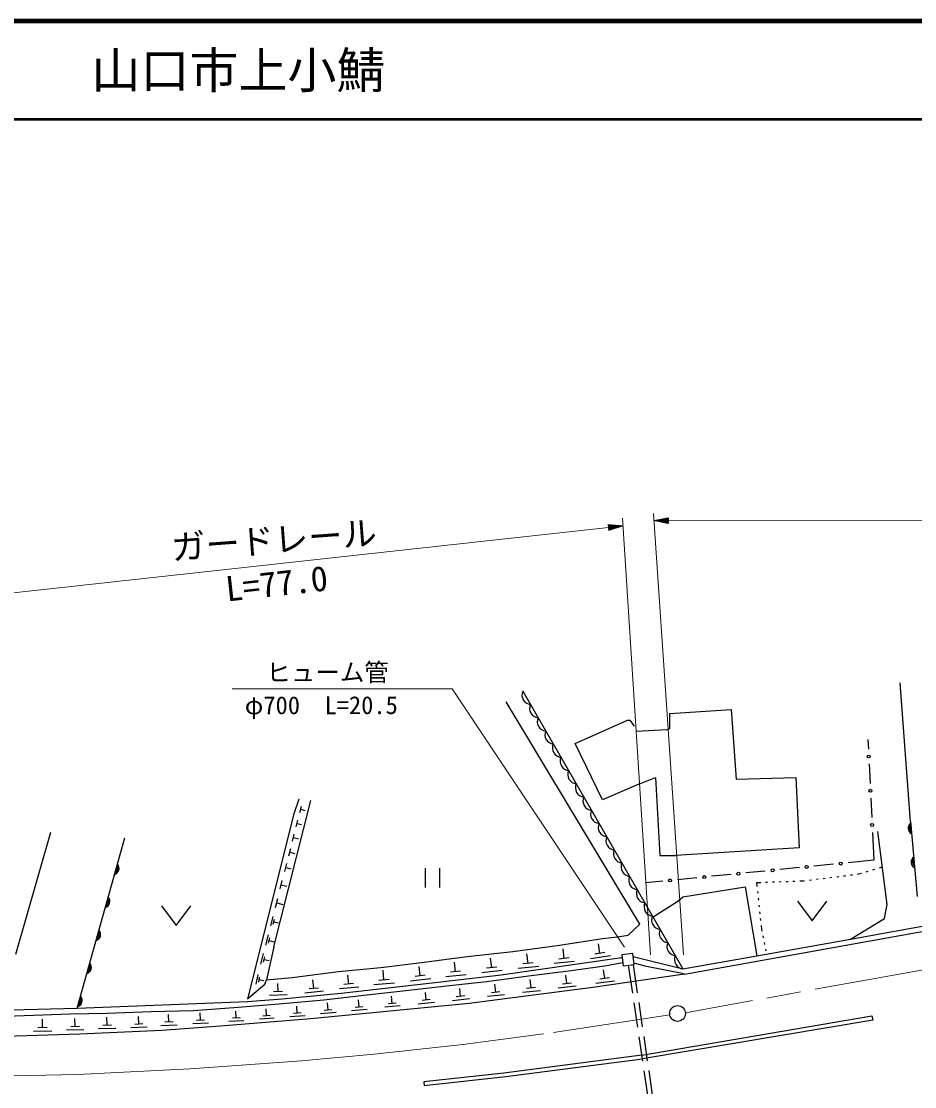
# Model space of a CAD drawing. Units: millimetres, scale not verified. Extents: x 40000 to 680000, y 20000 to 380000.
# Drawn here: x 397878 to 489042, y 271264 to 380000 of the extents above; entities that cross this region are included whole.
import ezdxf
from ezdxf.enums import TextEntityAlignment as Align

# ---------------------------------------------------------------- set-up
doc = ezdxf.new("R2010")
doc.units = ezdxf.units.MM
doc.header["$LTSCALE"] = 1000
doc.linetypes.add('CHAIN', pattern=[18.5, 12, -1.5, 3.5, -1.5])
for name, color, linetype, lineweight in [('M-BGD', 7, 'Continuous', 25), ('M-BMK', 2, 'CHAIN', 13), ('M-BMK-SRVR', 3, 'Continuous', 25), ('M-STR-HTXT', 7, 'Continuous', 13), ('M-STR-STRD', 7, 'Continuous', 25), ('M-TTL', 2, 'Continuous', 140), ('M-TTL-LINE', 7, 'Continuous', 50)]:
    doc.layers.add(name, color=color, linetype=linetype, lineweight=lineweight)
doc.layers.add('M-TTL-TXT', color=7, linetype='Continuous')
doc.styles.add('ＭＳ ゴシック', font='')
doc.styles.get('ＭＳ ゴシック').set_extended_font_data('MS Gothic')

msp = doc.modelspace()

# ---------------------------------------------------------------- linework, layer by layer
at = {"layer": 'M-BGD'}
for p, q in [((488624, 298330), (487575, 312474)), ((449054, 311627), (465394, 283281)), ((460994, 287839), (447363, 310529)), ((464042, 309344), (470307, 309767)), ((464042, 307820), (464042, 309344)), ((470307, 309767), (470815, 302655)), ((454390, 306296), (459724, 308667)), ((459724, 308667), (459978, 308667)), ((459978, 308667), (460401, 308074)), ((460571, 307566), (463788, 307735)), ((463788, 307735), (464042, 307820)), ((484270, 306712), (484319, 305713)), ((457184, 300539), (454390, 306296)), ((484392, 304215), (484491, 302217)), ((460909, 302147), (462603, 302825)), ((462603, 302825), (463026, 294866)), ((470815, 302655), (476911, 302825)), ((476911, 302825), (477250, 295628)), ((460909, 302147), (457184, 300539)), ((423656, 285553), (427419, 300476)), ((426196, 300623), (425688, 299099)), ((484564, 300719), (484663, 298722)), ((425688, 299099), (420947, 280219)), ((426300, 299244), (426471, 299901)), ((426385, 299572), (426824, 299458)), ((425927, 297789), (426104, 298464)), ((426016, 298126), (426466, 298009)), ((488624, 298330), (489293, 290668)), ((397325, 284791), (400881, 297237)), ((425554, 296329), (425738, 297032)), ((484736, 297223), (484877, 294368)), ((486225, 289871), (485293, 297321)), ((403590, 279287), (408440, 296663)), ((425646, 296680), (426114, 296558)), ((465566, 282759), (542697, 296559)), ((425166, 294816), (425368, 295586)), ((425267, 295201), (425780, 295067)), ((463026, 294866), (464635, 294866)), ((477250, 295628), (464635, 294866)), ((424761, 293235), (424970, 294032)), ((424865, 293633), (425397, 293495)), ((477272, 293618), (475282, 293422)), ((480755, 293962), (478765, 293765)), ((484877, 294368), (482248, 294109)), ((485440, 293597), (485748, 293687)), ((439097, 293581), (439097, 291581)), ((440597, 291581), (440597, 293581)), ((466823, 292587), (464833, 292391)), ((470306, 292931), (468316, 292734)), ((473789, 293274), (471799, 293078)), ((479700, 292526), (479899, 292551)), ((480395, 292612), (480594, 292637)), ((481090, 292698), (481288, 292723)), ((481785, 292784), (481891, 292797)), ((481891, 292797), (482004, 292812)), ((482500, 292875), (482698, 292900)), ((483194, 292963), (483307, 292977)), ((483307, 292977), (483615, 293067)), ((484095, 293206), (484287, 293262)), ((484767, 293402), (484960, 293458)), ((424288, 291441), (424511, 292294)), ((424399, 291867), (424968, 291719)), ((463340, 292244), (461601, 292072)), ((465397, 290633), (471747, 291649)), ((471747, 291649), (472932, 284621)), ((472942, 292100), (473327, 292115)), ((472984, 291695), (472942, 292100)), ((473826, 292134), (474026, 292141)), ((474526, 292160), (474726, 292168)), ((475225, 292186), (475425, 292194)), ((475925, 292213), (476125, 292220)), ((476624, 292239), (476824, 292247)), ((477324, 292266), (477709, 292280)), ((477709, 292280), (477815, 292293)), ((478311, 292355), (478510, 292379)), ((479006, 292441), (479204, 292465)), ((482499, 286315), (511286, 291564)), ((423824, 289568), (424062, 290479)), ((464889, 290209), (465397, 290633)), ((473056, 290999), (473035, 291198)), ((473128, 290303), (473107, 290501)), ((412169, 289727), (413669, 287727)), ((413669, 287727), (415169, 289727)), ((423943, 290024), (424551, 289865)), ((462349, 288601), (464889, 290209)), ((473200, 289606), (473179, 289805)), ((477068, 290182), (478568, 288182)), ((478568, 288182), (480068, 290182)), ((485971, 288431), (486225, 289871)), ((423326, 287665), (423582, 288644)), ((423586, 287858), (423714, 288348)), ((473272, 288910), (473251, 289109)), ((473344, 288214), (473323, 288413)), ((482499, 286315), (485971, 288431)), ((423650, 288103), (424106, 287984)), ((459809, 286738), (460994, 287839)), ((473437, 287311), (473395, 287716)), ((473470, 287151), (473437, 287311)), ((422813, 285705), (423091, 286766)), ((423095, 285915), (423234, 286445)), ((423164, 286180), (423660, 286051)), ((452781, 285722), (457184, 286399)), ((457184, 286399), (458708, 286569)), ((458708, 286569), (459809, 286738)), ((472932, 284621), (482499, 286315)), ((473611, 286466), (473571, 286661)), ((423656, 285553), (422894, 282166)), ((443383, 284537), (448040, 285045)), ((448040, 285045), (452781, 285722)), ((453259, 284350), (453155, 285317)), ((457429, 284943), (456403, 284796)), ((456916, 284870), (456778, 285828)), ((473752, 285780), (473712, 285976)), ((473886, 285130), (473853, 285290)), ((422307, 283770), (422593, 284864)), ((422597, 283986), (422740, 284533)), ((422669, 284260), (423179, 284127)), ((434578, 283436), (438727, 283944)), ((438727, 283944), (443383, 284537)), ((442183, 282996), (442078, 283971)), ((445877, 283418), (445772, 284386)), ((446855, 282674), (459131, 284452)), ((450109, 283907), (449058, 283794)), ((449584, 283851), (449478, 284831)), ((454340, 284047), (452268, 283825)), ((453778, 284406), (452741, 284295)), ((458001, 284606), (455948, 284312)), ((457438, 283605), (459216, 283944)), ((460317, 284537), (465394, 283281)), ((460486, 283859), (461502, 283605)), ((465394, 283281), (472932, 284621)), ((421859, 281733), (422045, 282721)), ((425519, 282420), (430260, 283013)), ((430260, 283013), (434578, 283436)), ((434875, 282157), (434797, 283143)), ((438573, 282577), (438468, 283547)), ((442705, 283052), (441661, 282940)), ((446959, 283115), (444884, 282892)), ((446395, 283474), (445358, 283363)), ((450679, 283543), (448578, 283318)), ((449649, 282589), (453713, 283097)), ((453713, 283097), (457438, 283605)), ((465566, 282759), (456189, 281398)), ((457407, 282306), (457289, 283207)), ((459815, 283650), (460235, 280800)), ((460311, 283712), (460735, 280832)), ((461502, 283605), (465312, 282843)), ((465312, 282843), (465566, 282759)), ((420947, 280219), (422725, 281743)), ((422103, 281943), (422196, 282437)), ((422150, 282190), (422611, 282104)), ((422725, 281743), (422894, 282166)), ((422894, 282166), (425519, 282420)), ((424078, 280963), (424050, 281804)), ((427718, 281291), (427634, 282179)), ((430514, 280811), (439489, 281827)), ((431777, 281784), (430794, 281692)), ((431285, 281738), (431198, 282655)), ((435965, 281817), (433852, 281651)), ((435404, 282198), (434347, 282115)), ((439657, 282273), (437579, 282050)), ((439093, 282633), (438054, 282521)), ((439489, 281827), (446855, 282674)), ((443272, 282690), (441184, 282466)), ((441267, 281573), (445331, 281997)), ((445331, 281997), (449649, 282589)), ((446285, 280896), (446204, 281713)), ((449890, 281337), (449801, 282194)), ((454008, 281837), (453091, 281725)), ((453550, 281781), (453445, 282636)), ((458424, 282045), (456492, 281793)), ((457890, 282369), (456924, 282242)), ((424991, 280631), (423188, 280573)), ((424529, 280977), (423627, 280948)), ((424503, 280219), (430514, 280811)), ((428704, 281000), (426802, 280821)), ((428193, 281336), (427242, 281246)), ((428736, 280134), (433139, 280642)), ((432305, 281437), (430340, 281253)), ((433139, 280642), (437118, 281065)), ((437118, 281065), (441267, 281573)), ((439185, 280114), (439108, 280886)), ((442704, 280480), (442623, 281296)), ((456189, 281398), (443582, 279766)), ((447195, 280634), (445446, 280460)), ((446723, 280940), (445848, 280853)), ((450847, 281064), (449010, 280875)), ((450350, 281384), (449431, 281289)), ((454511, 281526), (452678, 281303)), ((403590, 279287), (420947, 279965)), ((420015, 279372), (424164, 279711)), ((420947, 279965), (424503, 280219)), ((424164, 279711), (428736, 280134)), ((426031, 278761), (425979, 279484)), ((443582, 279766), (427429, 278202)), ((429185, 279078), (429118, 279818)), ((432345, 279389), (432278, 280128)), ((436549, 279508), (434963, 279373)), ((436126, 279791), (435333, 279724)), ((435729, 279758), (435666, 280498)), ((440044, 279866), (438391, 279701)), ((439598, 280155), (438772, 280073)), ((443614, 280217), (441865, 280043)), ((443142, 280523), (442267, 280436)), ((460381, 279811), (460745, 277338)), ((460881, 279843), (461246, 277370)), ((391567, 278949), (403590, 279287)), ((394107, 278356), (398171, 278525)), ((398171, 278525), (402913, 278695)), ((402913, 278695), (406638, 278779)), ((406638, 278779), (411125, 278949)), ((409874, 277645), (409839, 278428)), ((411125, 278949), (415443, 279033)), ((412941, 277852), (412907, 278635)), ((415443, 279033), (420015, 279372)), ((416170, 278040), (416138, 278787)), ((419812, 278259), (419781, 278983)), ((423278, 278526), (422527, 278473)), ((422902, 278499), (422852, 279200)), ((426828, 278506), (425278, 278396)), ((426419, 278788), (425644, 278734)), ((430006, 278832), (428420, 278690)), ((429581, 279114), (428788, 279043)), ((433166, 279142), (431581, 279000)), ((432741, 279424), (431949, 279353)), ((400511, 277292), (399572, 277275)), ((400042, 277284), (400025, 278161)), ((403803, 277403), (402923, 277387)), ((403363, 277395), (403348, 278216)), ((407075, 277536), (406195, 277520)), ((406635, 277528), (406619, 278349)), ((410728, 277347), (409050, 277273)), ((410293, 277664), (409455, 277627)), ((413795, 277552), (412117, 277481)), ((418190, 277444), (412229, 277012)), ((413361, 277870), (412522, 277834)), ((416984, 277754), (415383, 277685)), ((416570, 278057), (415770, 278023)), ((427429, 278202), (418190, 277444)), ((420601, 277982), (419050, 277916)), ((420200, 278276), (419424, 278243)), ((423674, 278252), (422172, 278146)), ((403836, 276636), (396270, 276388)), ((400988, 276925), (399109, 276891)), ((404249, 277059), (402490, 277027)), ((412229, 277012), (403836, 276636)), ((407521, 277192), (405762, 277160)), ((460891, 276349), (461256, 273875)), ((461392, 276380), (461757, 273907)), ((461402, 272886), (461767, 270413)), ((461903, 272918), (462268, 270445))]:
    msp.add_line(p, q, dxfattribs=at)
msp.add_lwpolyline([(460286, 284850), (459163, 284708), (459305, 283585), (460427, 283727)], close=True, dxfattribs=at)
for centre in [(484356, 304964), (484528, 301468), (484699, 297973), (478019, 293692), (481502, 294035), (467569, 292661), (471052, 293004), (474536, 293348), (464086, 292317)]:
    msp.add_circle(centre, 150, dxfattribs=at)
for centre, radius, start, end in [((449927, 311231), 958, 155.60251, 264.32101), ((450705, 309881), 958, 155.60251, 264.32101), ((451483, 308531), 958, 155.60251, 264.32101), ((452261, 307181), 958, 155.60251, 264.32101), ((453039, 305832), 958, 155.60251, 264.32101), ((453818, 304482), 958, 155.60251, 264.32101), ((454596, 303132), 958, 155.60251, 264.32101), ((455374, 301782), 958, 155.60251, 264.32101), ((456152, 300432), 958, 155.60251, 264.32101), ((456930, 299083), 958, 155.60251, 264.32101), ((457708, 297733), 958, 155.60251, 264.32101), ((489037, 297664), 654, 127.76827, 242.21011), ((489037, 297664), 523, 137.57951, 232.39887), ((489037, 297664), 392, 159.45596, 210.52242), ((458486, 296383), 958, 155.60251, 264.32101), ((459264, 295033), 958, 155.60251, 264.32101), ((489342, 294177), 654, 127.76827, 242.21011), ((407201, 293541), 654, 287.18351, 41.62535), ((407201, 293541), 523, 296.99475, 31.81411), ((407201, 293541), 392, 318.8712, 9.93766), ((460042, 293684), 958, 155.60251, 264.32101), ((489342, 294177), 523, 137.57951, 232.39887), ((489342, 294177), 392, 159.45596, 210.52242), ((460820, 292334), 958, 155.60251, 264.32101), ((406260, 290170), 654, 287.18351, 41.62535), ((406260, 290170), 523, 296.99475, 31.81411), ((461598, 290984), 958, 155.60251, 264.32101), ((406260, 290170), 392, 318.8712, 9.93766), ((462377, 289634), 958, 155.60251, 264.32101), ((463155, 288284), 958, 155.60251, 264.32101), ((405319, 286799), 654, 287.18351, 41.62535), ((405319, 286799), 523, 296.99475, 31.81411), ((463933, 286935), 958, 155.60251, 264.32101), ((405319, 286799), 392, 318.8712, 9.93766), ((464711, 285585), 958, 155.60251, 264.32101), ((404378, 283428), 654, 287.18351, 41.62535), ((465489, 284235), 958, 155.60251, 264.32101), ((404378, 283428), 523, 296.99475, 31.81411), ((404378, 283428), 392, 318.8712, 9.93766), ((403437, 280057), 654, 287.18351, 41.62535), ((403437, 280057), 523, 296.99475, 31.81411), ((403437, 280057), 392, 318.8712, 9.93766)]:
    msp.add_arc(centre, radius, start, end, dxfattribs=at)
at = {"layer": 'M-BMK'}
for p, q in [((527099, 289881), (465638, 278818)), ((464053, 278604), (451165, 276649)), ((451165, 276649), (442918, 275573)), ((442918, 275573), (433889, 274591)), ((433889, 274591), (426467, 273903)), ((415104, 273087), (403619, 272519)), ((426467, 273903), (415104, 273087)), ((403619, 272519), (393358, 272304))]:
    msp.add_line(p, q, dxfattribs=at)
at = {"layer": 'M-BMK-SRVR'}
msp.add_circle((464842, 278734), 800, dxfattribs=at)
at = {"layer": 'M-STR-HTXT'}
for p, q in [((465435, 284728), (462386, 329765)), ((459278, 328502), (457754, 328636)), ((457754, 328636), (457820, 328040)), ((458059, 328610), (457761, 328577)), ((457767, 328517), (458364, 328583)), ((458669, 328556), (457774, 328457)), ((457781, 328398), (458973, 328529)), ((459278, 328502), (457787, 328338)), ((457794, 328279), (458986, 328410)), ((459278, 328502), (457820, 328040)), ((462069, 284728), (459228, 329286)), ((462435, 329036), (463935, 329335)), ((462435, 329036), (463935, 328735)), ((462435, 329036), (463935, 329035)), ((463935, 329095), (462735, 329095)), ((463935, 328975), (462735, 328975)), ((463035, 329155), (463935, 329155)), ((463035, 328915), (463935, 328915)), ((463935, 329215), (463335, 329215)), ((463935, 328855), (463335, 328855)), ((463635, 329275), (463935, 329275)), ((463635, 328795), (463935, 328795)), ((463935, 328735), (463935, 329335)), ((463935, 329035), (561372, 328989)), ((457787, 328338), (387868, 320644)), ((458695, 328317), (457800, 328219)), ((457807, 328159), (458403, 328225)), ((458112, 328132), (457813, 328100)), ((419380, 311868), (441828, 311868)), ((441828, 311868), (459436, 285515))]:
    msp.add_line(p, q, dxfattribs=at)
at = {"layer": 'M-STR-STRD'}
for p, q in [((461200, 274477), (484673, 278509)), ((484673, 278509), (484768, 278045)), ((484768, 278045), (461266, 274092)), ((461200, 274477), (447117, 272659)), ((447327, 272319), (461266, 274092)), ((447117, 272659), (438940, 271750)), ((438988, 271378), (447327, 272319)), ((438940, 271750), (438988, 271378))]:
    msp.add_line(p, q, dxfattribs=at)
at = {"layer": 'M-TTL'}
msp.add_line((680000, 380000), (40000, 380000), dxfattribs=at)
at = {"layer": 'M-TTL-LINE'}
msp.add_line((40000, 370000), (680000, 370000), dxfattribs=at)

# ---------------------------------------------------------------- texts
at = {"layer": 'M-STR-HTXT', "style": 'ＭＳ ゴシック'}
for s, rotation, p in [('ガードレール', 4.276, (413339, 324237)), ('L=77.0', 6.28, (418952, 320017))]:
    msp.add_text(s, height=2566, rotation=rotation, dxfattribs=at).set_placement(p, align=Align.BOTTOM_LEFT)
for s, p in [('ヒューム管', (429132, 313557)), ('φ700\u3000L=20.5', (428491, 310199))]:
    msp.add_text(s, height=1833, rotation=0.078, dxfattribs=at).set_placement(p, align=Align.MIDDLE_CENTER)
at = {"layer": 'M-TTL-TXT', "style": 'ＭＳ ゴシック'}
msp.add_text('山口市上小鯖', height=3666, dxfattribs=at).set_placement((405024, 375000), align=Align.MIDDLE_LEFT)

doc.saveas('drawing.dxf')
